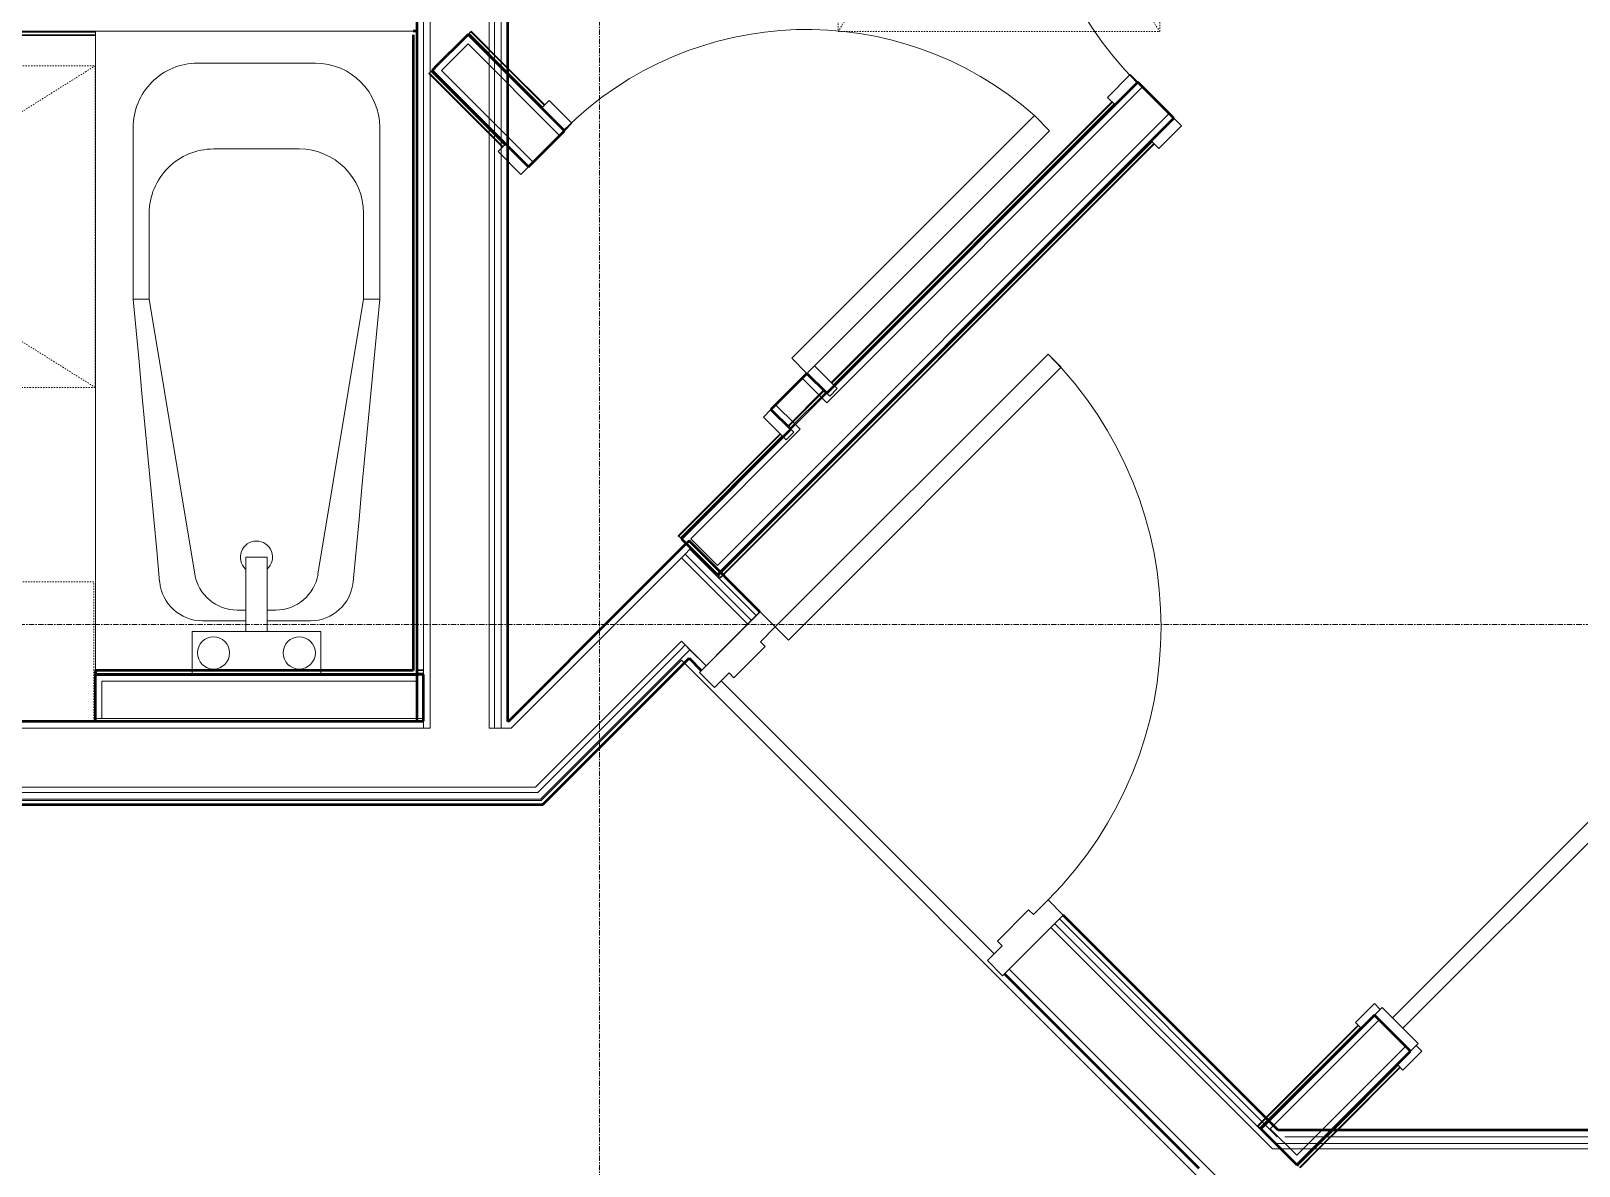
# Model space of a CAD drawing. Header units: inches. Extents: x -4235 to -464, y 9767 to 12347.
# Drawn here: x -2553.4 to -2408.9, y 10416.7 to 10522.5 of the extents above; entities that cross this region are included whole.
import ezdxf

# ---------------------------------------------------------------- set-up
doc = ezdxf.new("R2010")
doc.units = ezdxf.units.IN
doc.header["$MEASUREMENT"] = 0
doc.linetypes.add('Dash', pattern=[0.25, 0.125, -0.125])
doc.linetypes.add('Grid Line 1_2_', pattern=[0.875, 0.5, -0.125, 0.125, -0.125])
for name, color, linetype, lineweight in [('0-1', 170, 'Continuous', 5), ('0-2', 10, 'Continuous', 9), ('0-3', 7, 'Continuous', 9), ('A-DOOR-1', 7, 'Continuous', 9), ('A-DOOR-2', 130, 'Continuous', 20), ('A-DOOR-FRAM-1', 130, 'Continuous', 20), ('A-FLOR-4', 192, 'Continuous', 9), ('A-GENM-HDLN-1', 7, 'Dash', 9), ('A-WALL-1', 250, 'Continuous', 50), ('A-WALL-2', 50, 'Continuous', 13), ('A-WALL-3', 10, 'Continuous', 9), ('A-WALL-4', 254, 'Continuous', 9), ('A-WALL-5', 7, 'Continuous', 9), ('I-WALL-1', 250, 'Continuous', 50), ('I-WALL-2', 10, 'Continuous', 9), ('I-WALL-3', 254, 'Continuous', 9), ('P-SANR-FIXT-1', 7, 'Continuous', 9), ('P-SANR-FIXT-2', 254, 'Continuous', 9), ('P-SANR-FIXT-3', 10, 'Continuous', 9), ('Q-CASE-2', 7, 'Continuous', 9), ('Q-CASE-3', 7, 'Dash', 9), ('S-GRID-1', 1, 'Grid Line 1_2_', 9)]:
    doc.layers.add(name, color=color, linetype=linetype, lineweight=lineweight)

# ---------------------------------------------------------------- blocks, each defined once
blk = doc.blocks.new('Basic Wall _ INT - W4BØF - _5_8 GYP - 2X4 WOOD_BATT_ - 5_8 GYP_ - ___-2687619-BACKGROUND - 3RD FLOOR')
at = {"layer": 'A-WALL-3'}
for p, q in [((-2516.2, 10518.62), (-2516.24, 10518.57)), ((-2509.33, 10511.75), (-2516.2, 10518.62)), ((-2515.95, 10518.86), (-2515.97, 10518.85)), ((-2515.95, 10518.86), (-2509.09, 10512)), ((-2509.09, 10512), (-2508.87, 10511.79)), ((-2508.87, 10511.79), (-2506.97, 10509.88))]:
    blk.add_line(p, q, dxfattribs=at)
at = {"layer": 'A-WALL-4'}
for p, q in [((-2516.24, 10518.57), (-2516.16, 10518.66)), ((-2509.38, 10511.71), (-2516.24, 10518.57)), ((-2516.09, 10518.72), (-2516.05, 10518.76)), ((-2516.05, 10518.76), (-2516.04, 10518.78)), ((-2516.04, 10518.78), (-2509.17, 10511.91)), ((-2516.04, 10518.78), (-2516.03, 10518.78)), ((-2516.03, 10518.78), (-2515.98, 10518.83)), ((-2515.98, 10518.83), (-2515.95, 10518.86))]:
    blk.add_line(p, q, dxfattribs=at)
blk = doc.blocks.new('Basic Wall _ INT - W4BØF - _5_8 GYP - 2X4 WOOD_BATT_ - 5_8 GYP_ - ___-2687620-BACKGROUND - 3RD FLOOR')
at = {"layer": 'A-WALL-3'}
for p, q in [((-2512.57, 10522.24), (-2512.59, 10522.22)), ((-2512.59, 10522.22), (-2508.87, 10518.51)), ((-2512.39, 10522.43), (-2512.45, 10522.37)), ((-2512.3, 10522.52), (-2512.34, 10522.47)), ((-2508.87, 10519), (-2512.34, 10522.47)), ((-2505.73, 10515.36), (-2503.61, 10513.24))]:
    blk.add_line(p, q, dxfattribs=at)
at = {"layer": 'A-WALL-4'}
for p, q in [((-2512.59, 10522.22), (-2512.56, 10522.25)), ((-2512.56, 10522.25), (-2512.5, 10522.31)), ((-2512.5, 10522.31), (-2512.38, 10522.43)), ((-2508.87, 10518.68), (-2512.5, 10522.31)), ((-2512.5, 10522.31), (-2512.5, 10522.31)), ((-2512.38, 10522.43), (-2512.3, 10522.52)), ((-2508.87, 10519.09), (-2512.3, 10522.52)), ((-2505.48, 10515.61), (-2508.87, 10519)), ((-2508.87, 10518.51), (-2505.73, 10515.36))]:
    blk.add_line(p, q, dxfattribs=at)
at = {"layer": 'A-WALL-5'}
for p, q in [((-2505.44, 10515.65), (-2508.87, 10519.09)), ((-2505.64, 10515.45), (-2508.87, 10518.68))]:
    blk.add_line(p, q, dxfattribs=at)
blk = doc.blocks.new('Basic Wall _ INT - W4BØF - _5_8 GYP - 2X4 WOOD_BATT_ - 5_8 GYP_ - ___-2687622-BACKGROUND - 3RD FLOOR')
at = {"layer": 'A-WALL-3'}
for p, q in [((-2446.75, 10514.41), (-2448.87, 10512.29)), ((-2489.07, 10472.09), (-2489.33, 10471.83)), ((-2489.33, 10471.83), (-2489.32, 10471.81)), ((-2489.19, 10471.68), (-2489.13, 10471.62)), ((-2489.08, 10471.58), (-2488.82, 10471.84)), ((-2489.08, 10471.58), (-2489.04, 10471.54))]:
    blk.add_line(p, q, dxfattribs=at)
at = {"layer": 'A-WALL-4'}
for p, q in [((-2448.87, 10512.29), (-2489.07, 10472.09)), ((-2488.82, 10471.84), (-2448.62, 10512.04)), ((-2489.3, 10471.8), (-2489.33, 10471.83)), ((-2489.25, 10471.74), (-2489.3, 10471.8)), ((-2489.24, 10471.74), (-2489.25, 10471.74)), ((-2489.24, 10471.74), (-2488.98, 10472)), ((-2489.19, 10471.68), (-2489.24, 10471.74)), ((-2489.04, 10471.54), (-2489.19, 10471.68)), ((-2489.04, 10471.54), (-2488.78, 10471.8))]:
    blk.add_line(p, q, dxfattribs=at)
at = {"layer": 'A-WALL-5'}
for p, q in [((-2488.98, 10472), (-2448.78, 10512.2)), ((-2488.78, 10471.8), (-2448.58, 10512))]:
    blk.add_line(p, q, dxfattribs=at)
blk = doc.blocks.new('Basic Wall _ INT - W4BØF - _5_8 GYP - 2X4 WOOD_BATT_ - 5_8 GYP_ - ___-2687621-BACKGROUND - 3RD FLOOR')
at = {"layer": 'A-WALL-3'}
for p, q in [((-2450.11, 10517.77), (-2452.23, 10515.65)), ((-2482.73, 10485.64), (-2479.37, 10489)), ((-2479.12, 10488.76), (-2482.48, 10485.4))]:
    blk.add_line(p, q, dxfattribs=at)
at = {"layer": 'A-WALL-4'}
for p, q in [((-2478.66, 10489.71), (-2452.48, 10515.9)), ((-2452.23, 10515.65), (-2478.42, 10489.46)), ((-2482.77, 10485.69), (-2479.42, 10489.05)), ((-2479.65, 10488.4), (-2482.13, 10485.93)), ((-2479.21, 10488.84), (-2479.63, 10488.42)), ((-2482.15, 10485.91), (-2482.57, 10485.48)), ((-2492.94, 10475.43), (-2483.44, 10484.94)), ((-2483.19, 10484.69), (-2492.69, 10475.19)), ((-2492.98, 10475.48), (-2492.94, 10475.43)), ((-2492.9, 10475.39), (-2492.84, 10475.33)), ((-2492.71, 10475.2), (-2492.69, 10475.19))]:
    blk.add_line(p, q, dxfattribs=at)
at = {"layer": 'A-WALL-5'}
for p, q in [((-2478.71, 10489.75), (-2452.52, 10515.94)), ((-2452.32, 10515.74), (-2478.5, 10489.55)), ((-2492.98, 10475.48), (-2483.48, 10484.98)), ((-2483.28, 10484.78), (-2492.78, 10475.27)), ((-2492.78, 10475.27), (-2492.98, 10475.48)), ((-2492.72, 10475.22), (-2492.78, 10475.27)), ((-2492.69, 10475.19), (-2492.72, 10475.22))]:
    blk.add_line(p, q, dxfattribs=at)
blk = doc.blocks.new('SWING - SINGLE - FLUSH - 2-10 x 6-8 - PRIVACY-3199407-BACKGROUND - 3RD FLOOR')
at = {"layer": 'A-DOOR-1'}
blk.add_arc((17, 2.37), 34.07, 93.3657, 180, dxfattribs=at)
at = {"layer": 'A-DOOR-2'}
for p, q in [((15, 2.37), (15, 36.38)), ((17, 36.38), (15, 36.38)), ((17, 2.37), (17, 36.38)), ((17, 2.37), (15, 2.37))]:
    blk.add_line(p, q, dxfattribs=at)
at = {"layer": 'A-DOOR-FRAM-1'}
for p, q in [((-17, 3.37), (-20, 3.37)), ((-20, 3.37), (-20, 2.37)), ((-17, 2.37), (-17, 3.37)), ((20, 3.37), (17, 3.37)), ((17, 3.37), (17, 2.37)), ((20, 2.37), (20, 3.37)), ((-20, 2.37), (-17, 2.37)), ((17, 2.37), (20, 2.37)), ((-17, -2.38), (-20, -2.38)), ((-20, -2.38), (-20, -3.38)), ((-17, -3.38), (-17, -2.38)), ((20, -2.38), (17, -2.38)), ((17, -2.38), (17, -3.38)), ((20, -3.38), (20, -2.38)), ((-20, -3.38), (-17, -3.38)), ((17, -3.38), (20, -3.38))]:
    blk.add_line(p, q, dxfattribs=at)
blk = doc.blocks.new('SWING - SINGLE - FLUSH - 2-8 x 6-8 - PASSAGE-3199406-BACKGROUND - 3RD FLOOR')
at = {"layer": 'A-DOOR-1'}
blk.add_arc((16, 2.37), 32.07, 93.5759, 180, dxfattribs=at)
at = {"layer": 'A-DOOR-2'}
for p, q in [((14, 2.37), (14, 34.38)), ((16, 34.38), (14, 34.38)), ((16, 2.37), (16, 34.38)), ((16, 2.37), (14, 2.37))]:
    blk.add_line(p, q, dxfattribs=at)
at = {"layer": 'A-DOOR-FRAM-1'}
for p, q in [((-16, 3.37), (-19, 3.37)), ((-19, 3.37), (-19, 2.37)), ((-16, 2.37), (-16, 3.37)), ((19, 3.37), (16, 3.37)), ((16, 3.37), (16, 2.37)), ((19, 2.37), (19, 3.37)), ((-19, 2.37), (-16, 2.37)), ((16, 2.37), (19, 2.37)), ((-16, -2.38), (-19, -2.38)), ((-19, -2.38), (-19, -3.38)), ((-16, -3.38), (-16, -2.38)), ((19, -2.38), (16, -2.38)), ((16, -2.38), (16, -3.38)), ((19, -3.38), (19, -2.38)), ((-19, -3.38), (-16, -3.38)), ((16, -3.38), (19, -3.38))]:
    blk.add_line(p, q, dxfattribs=at)
blk = doc.blocks.new('Basic Wall _ INT - W4BØF - _5_8 GYP - 2X4 WOOD_BATT_ - 5_8 GYP_ - ___-2694548-BACKGROUND - 3RD FLOOR')
at = {"layer": 'A-WALL-3'}
for p, q in [((-2433.29, 10418.79), (-2432.05, 10420.04)), ((-2431.55, 10420.04), (-2432.8, 10418.79)), ((-2435.15, 10416.94), (-2433.8, 10418.29)), ((-2433.3, 10418.29), (-2435.03, 10416.56)), ((-2433.8, 10418.29), (-2433.3, 10418.79)), ((-2432.8, 10418.79), (-2433.3, 10418.29)), ((-2435.28, 10416.81), (-2435.15, 10416.93)), ((-2435.28, 10416.81), (-2435.26, 10416.79))]:
    blk.add_line(p, q, dxfattribs=at)
at = {"layer": 'A-WALL-4'}
for p, q in [((-2432.05, 10420.04), (-2425.91, 10426.18)), ((-2425.66, 10425.93), (-2431.55, 10420.04)), ((-2433.12, 10418.79), (-2431.87, 10420.04)), ((-2431.46, 10420.04), (-2432.71, 10418.79)), ((-2435.14, 10416.77), (-2433.62, 10418.29)), ((-2433.21, 10418.29), (-2434.98, 10416.52)), ((-2433.62, 10418.29), (-2433.12, 10418.79)), ((-2432.71, 10418.79), (-2433.21, 10418.29)), ((-2435.25, 10416.78), (-2435.28, 10416.81)), ((-2435.19, 10416.73), (-2435.25, 10416.78)), ((-2435.19, 10416.72), (-2435.15, 10416.77)), ((-2435.19, 10416.72), (-2435.19, 10416.73)), ((-2435.17, 10416.71), (-2435.19, 10416.72)), ((-2435.13, 10416.67), (-2435.17, 10416.71))]:
    blk.add_line(p, q, dxfattribs=at)
at = {"layer": 'A-WALL-5'}
for p, q in [((-2431.87, 10420.04), (-2425.82, 10426.09)), ((-2425.62, 10425.89), (-2431.46, 10420.04))]:
    blk.add_line(p, q, dxfattribs=at)
blk = doc.blocks.new('Basic Wall _ INT - W4BØF - _5_8 GYP - 2X4 WOOD_BATT_ - 5_8 GYP_ - ___-2694547-BACKGROUND - 3RD FLOOR')
at = {"layer": 'A-WALL-3'}
for p, q in [((-2438.93, 10420.46), (-2438.88, 10420.42)), ((-2438.52, 10420.78), (-2438.88, 10420.42)), ((-2438.84, 10420.38), (-2438.78, 10420.32)), ((-2438.64, 10420.17), (-2438.27, 10420.54)), ((-2438.16, 10421.14), (-2438.49, 10420.81)), ((-2438.24, 10420.56), (-2437.91, 10420.9)), ((-2438.65, 10420.19), (-2438.64, 10420.17))]:
    blk.add_line(p, q, dxfattribs=at)
at = {"layer": 'A-WALL-4'}
for p, q in [((-2429.51, 10429.79), (-2438.14, 10421.16)), ((-2437.89, 10420.92), (-2429.27, 10429.54)), ((-2438.57, 10420.82), (-2438.93, 10420.46)), ((-2438.72, 10420.26), (-2438.93, 10420.46)), ((-2438.36, 10420.62), (-2438.72, 10420.26)), ((-2438.2, 10421.19), (-2438.54, 10420.85)), ((-2438, 10420.99), (-2438.33, 10420.65)), ((-2438.67, 10420.2), (-2438.72, 10420.26)), ((-2438.64, 10420.17), (-2438.67, 10420.2))]:
    blk.add_line(p, q, dxfattribs=at)
at = {"layer": 'A-WALL-5'}
for p, q in [((-2429.56, 10429.83), (-2438.18, 10421.21)), ((-2429.35, 10429.63), (-2437.98, 10421))]:
    blk.add_line(p, q, dxfattribs=at)
blk = doc.blocks.new('SLIDING - FLUSH - 6-0 x 6-8-3203588-BACKGROUND - 3RD FLOOR')
at = {"layer": 'A-DOOR-1'}
for p, q in [((-38.75, 3.25), (-36.25, 3.25)), ((-38.75, 2.5), (-38.75, 3.25)), ((-36.25, 3.25), (-36.25, 2.5)), ((36.25, 3.25), (38.75, 3.25)), ((36.25, 2.5), (36.25, 3.25)), ((38.75, 3.25), (38.75, 2.5)), ((-36.25, 2.5), (-38.75, 2.5)), ((38.75, 2.5), (36.25, 2.5)), ((-38.75, -2.25), (-36.25, -2.25)), ((-38.75, -3), (-38.75, -2.25)), ((-36.25, -2.25), (-36.25, -3)), ((36.25, -2.25), (38.75, -2.25)), ((36.25, -3), (36.25, -2.25)), ((38.75, -2.25), (38.75, -3)), ((-36.25, -3), (-38.75, -3)), ((38.75, -3), (36.25, -3))]:
    blk.add_line(p, q, dxfattribs=at)
at = {"layer": 'A-DOOR-2'}
for p, q in [((-1, -0.875), (-1, 0.5)), ((-1, 0.5), (36, 0.5)), ((36, 0.5), (36, -0.875)), ((-36, -2.25), (-36, -0.875)), ((-36, -0.875), (1, -0.875)), ((36, -0.875), (-1, -0.875)), ((1, -0.875), (1, -2.25)), ((1, -2.25), (-36, -2.25))]:
    blk.add_line(p, q, dxfattribs=at)
at = {"layer": 'A-DOOR-FRAM-1'}
for p, q in [((-37, -2.25), (-37, 2.5)), ((-37, 2.5), (-36, 2.5)), ((-36, 2.5), (-36, -2.25)), ((36, 2.5), (37, 2.5)), ((36, -2.25), (36, 2.5)), ((37, 2.5), (37, -2.25)), ((-36, -2.25), (-37, -2.25)), ((37, -2.25), (36, -2.25))]:
    blk.add_line(p, q, dxfattribs=at)
blk = doc.blocks.new('ADA Clearances - 30_x48_-3054095-BACKGROUND - 3RD FLOOR')
at = {"layer": 'A-GENM-HDLN-1'}
for p, q in [((15, -24), (-15, 24)), ((-15, -24), (15, 24)), ((15, 24), (-15, 24)), ((-15, 24), (-15, -24)), ((15, -24), (15, 24)), ((-15, -24), (15, -24))]:
    blk.add_line(p, q, dxfattribs=at)
blk = doc.blocks.new('Basic Wall _ INT - W4BØF - _5_8 GYP - 2X4 WOOD_BATT_ - 5_8 GYP_ - ___-3182906-BACKGROUND - 3RD FLOOR')
at = {"layer": 'A-WALL-3'}
for p, q in [((-2643.35, 10522.54), (-2643.35, 10522.52)), ((-2643.35, 10522.44), (-2643.35, 10522.48)), ((-2643.35, 10522.42), (-2643.35, 10522.44)), ((-2643.35, 10522.13), (-2643.35, 10522.42)), ((-2643.35, 10522.4), (-2643.35, 10522.34)), ((-2643.35, 10522.34), (-2643.35, 10522.19)), ((-2643.35, 10522.19), (-2643.35, 10522.13)), ((-2643.15, 10522.19), (-2643.2, 10522.19)), ((-2643.06, 10522.19), (-2643.15, 10522.19)), ((-2642.95, 10522.19), (-2643.05, 10522.19))]:
    blk.add_line(p, q, dxfattribs=at)
at = {"layer": 'A-WALL-4'}
for p, q in [((-2643.35, 10522.5), (-2643.35, 10522.54)), ((-2643.35, 10522.54), (-2636.83, 10522.54)), ((-2643.35, 10522.48), (-2643.35, 10522.5)), ((-2643.15, 10522.13), (-2643.2, 10522.13)), ((-2643.06, 10522.13), (-2643.15, 10522.13)), ((-2642.95, 10522.13), (-2643.05, 10522.13)), ((-2636.83, 10522.19), (-2642.94, 10522.19)), ((-2636.83, 10522.52), (-2636.83, 10522.54)), ((-2636.83, 10522.34), (-2636.83, 10522.4)), ((-2636.83, 10522.19), (-2636.83, 10522.34)), ((-2636.83, 10522.13), (-2636.83, 10522.19)), ((-2602.83, 10522.54), (-2602.83, 10522.52)), ((-2602.83, 10522.54), (-2547.34, 10522.54)), ((-2602.83, 10522.4), (-2602.83, 10522.34)), ((-2602.83, 10522.34), (-2602.83, 10522.19)), ((-2602.83, 10522.19), (-2602.83, 10522.13)), ((-2547.34, 10522.19), (-2602.83, 10522.19))]:
    blk.add_line(p, q, dxfattribs=at)
at = {"layer": 'A-WALL-5'}
for p, q in [((-2643.35, 10522.42), (-2636.83, 10522.42)), ((-2636.83, 10522.13), (-2642.94, 10522.13)), ((-2636.83, 10522.54), (-2636.83, 10522.5)), ((-2636.83, 10522.5), (-2636.83, 10522.42)), ((-2636.83, 10522.42), (-2636.83, 10522.13)), ((-2602.83, 10522.5), (-2602.83, 10522.54)), ((-2602.83, 10522.42), (-2602.83, 10522.5)), ((-2602.83, 10522.42), (-2547.34, 10522.42)), ((-2602.83, 10522.13), (-2602.83, 10522.42)), ((-2547.34, 10522.13), (-2602.83, 10522.13))]:
    blk.add_line(p, q, dxfattribs=at)
blk = doc.blocks.new('Bath Tub - Maestro - 60_x30_-V363-BACKGROUND - 3RD FLOOR')
at = {"layer": 'P-SANR-FIXT-1'}
for p, q in [((59.62, 0), (0.37, 0)), ((35, -3.5), (51, -3.5)), ((35, -5), (35, -3.5)), ((35, -5), (9.35, -9.26)), ((43, -5), (35, -5)), ((4, -9), (0.37, -9)), ((4, -14), (4, -9)), ((5, -14), (5, -9.96)), ((57, -9.5), (57, -20.5)), ((49, -19), (49, -11)), ((4, -16), (4, -14)), ((4, -14), (10.94, -14)), ((6, -13.2), (6, -14)), ((10.94, -16), (10.94, -14)), ((4, -21), (4, -16)), ((10.94, -16), (4, -16)), ((5, -20.04), (5, -16)), ((6, -16), (6, -16.8)), ((0.37, -21), (4, -21)), ((9.35, -20.74), (35, -25)), ((35, -25), (35, -26.5)), ((35, -25), (43, -25)), ((51, -26.5), (35, -26.5))]:
    blk.add_line(p, q, dxfattribs=at)
at = {"layer": 'P-SANR-FIXT-1', "flags": 128}
for points in [[(8.63, -5.97), (11.56, -5.7), (14.49, -5.42), (17.42, -5.15), (20.35, -4.87), (23.28, -4.6), (26.21, -4.32), (29.14, -4.05), (32.07, -3.77), (35, -3.5)], [(35, -26.5), (32.07, -26.23), (29.14, -25.95), (26.21, -25.68), (23.28, -25.4), (20.35, -25.13), (17.42, -24.85), (14.49, -24.58), (11.56, -24.3), (8.63, -24.03)]]:
    blk.add_lwpolyline(points, dxfattribs=at)
at = {"layer": 'P-SANR-FIXT-1'}
for centre, radius, start, end in [((51, -9.5), 6, 0, 90), ((43, -11), 6, 360, 90), ((9, -9.96), 4, 95.3558, 180), ((2, -11), 1.5, 0, 180), ((10, -13.2), 4, 99.4223, 180), ((2, -11), 1.5, 180, 360), ((10.94, -15), 1.5, 0, 137.9289), ((10.94, -15), 1.5, 222.0711, 360), ((10, -16.8), 4, 180, 260.5777), ((2, -19), 1.5, 0, 180), ((2, -19), 1.5, 180, 360), ((9, -20.04), 4, 180, 264.6442), ((43, -19), 6, 270, 0), ((51, -20.5), 6, 270, 0)]:
    blk.add_arc(centre, radius, start, end, dxfattribs=at)
at = {"layer": 'P-SANR-FIXT-2'}
for p, q in [((0.37, 0), (0, 0)), ((60, 0), (59.62, 0)), ((0.37, -9), (0, -9)), ((0, -21), (0.37, -21))]:
    blk.add_line(p, q, dxfattribs=at)
at = {"layer": 'P-SANR-FIXT-3'}
for p, q in [((0, 0), (0, -9)), ((60, -29.97), (60, 0)), ((0, -9), (0, -21)), ((0, -9), (0, -21)), ((0, -21), (0, -29.97)), ((0, -30), (60, -30))]:
    blk.add_line(p, q, dxfattribs=at)
blk = doc.blocks.new('ADA Clearances - 30_x48_-1721104-BACKGROUND - 3RD FLOOR')
at = {"layer": 'A-GENM-HDLN-1'}
for p, q in [((15, 24), (-15, -24)), ((-15, 24), (15, -24)), ((-15, -24), (-15, 24)), ((-15, 24), (15, 24)), ((15, 24), (15, -24)), ((15, -24), (-15, -24))]:
    blk.add_line(p, q, dxfattribs=at)
blk = doc.blocks.new('300 Series Wall Hung Cabinet_326 - 36_-2909952-BACKGROUND - 3RD FLOOR')
at = {"layer": 'Q-CASE-2'}
for p, q in [((-2.5, -13.19), (-2.01, -13.19)), ((-2.5, -13.19), (-2.5, -14.69)), ((-2.01, -14.69), (-2.01, -13.19)), ((2, -13.19), (2.49, -13.19)), ((2, -13.19), (2, -14.69)), ((2.49, -14.69), (2.49, -13.19)), ((-2.5, -14.69), (-2.01, -14.69)), ((2, -14.69), (2.49, -14.69))]:
    blk.add_line(p, q, dxfattribs=at)
at = {"layer": 'Q-CASE-3'}
for p, q in [((18, -0.19), (-18, -0.19)), ((-18, -0.19), (-18, -13.19)), ((18, -13.19), (18, -0.19)), ((-18, -13.19), (18, -13.19))]:
    blk.add_line(p, q, dxfattribs=at)
blk = doc.blocks.new('Basic Wall _ INT - W4FØF - INT - _5_8 GYP - 2X4 WOOD_BATT__ - ___-3183078-BACKGROUND - 3RD FLOOR')
at = {"layer": 'A-WALL-3'}
for p, q in [((-2516.75, 10462.9), (-2517.34, 10462.9)), ((-2517.34, 10462.54), (-2516.75, 10462.54)), ((-2516.75, 10462.9), (-2516.75, 10462.96)), ((-2516.75, 10462.96), (-2516.75, 10462.67)), ((-2516.75, 10462.75), (-2516.75, 10462.9)), ((-2516.75, 10462.68), (-2516.75, 10462.75)), ((-2516.75, 10462.67), (-2516.75, 10462.61)), ((-2516.75, 10462.61), (-2516.75, 10462.59)), ((-2516.75, 10462.59), (-2516.75, 10462.54)), ((-2516.75, 10462.54), (-2516.75, 10462.57))]:
    blk.add_line(p, q, dxfattribs=at)
at = {"layer": 'A-WALL-4'}
for p, q in [((-2547.37, 10462.96), (-2547.37, 10462.9)), ((-2547.37, 10462.9), (-2547.37, 10462.75)), ((-2547.37, 10462.75), (-2547.37, 10462.68)), ((-2547.37, 10462.57), (-2547.37, 10462.54)), ((-2516.75, 10462.96), (-2517.34, 10462.96)), ((-2516.75, 10462.67), (-2517.34, 10462.67))]:
    blk.add_line(p, q, dxfattribs=at)
at = {"layer": 'A-WALL-5'}
for p, q in [((-2547.37, 10462.67), (-2547.37, 10462.96)), ((-2547.37, 10462.59), (-2547.37, 10462.67)), ((-2547.37, 10462.54), (-2547.37, 10462.59))]:
    blk.add_line(p, q, dxfattribs=at)
blk = doc.blocks.new('CTR - 1st Phase - Unit Layouts_rvt-2-BACKGROUND - 3RD FLOOR')
at = {"layer": 'A-WALL-1'}
for p, q in [((-2517.34, 10522.54), (-2517.71, 10522.54)), ((-2517.71, 10522.17), (-2517.71, 10462.92)), ((-2517.34, 10462.54), (-2517.34, 10522.54)), ((-2513.03, 10521.78), (-2515.51, 10519.31)), ((-2512.59, 10522.22), (-2513.03, 10521.78)), ((-2503.61, 10513.24), (-2512.59, 10522.22)), ((-2515.51, 10519.31), (-2515.95, 10518.86)), ((-2515.95, 10518.86), (-2506.97, 10509.88)), ((-2450.11, 10517.77), (-2479.12, 10488.76)), ((-2446.75, 10514.41), (-2450.11, 10517.77)), ((-2489.33, 10471.83), (-2446.75, 10514.41)), ((-2506.97, 10509.88), (-2503.61, 10513.24)), ((-2480.98, 10490.61), (-2484.34, 10487.25)), ((-2479.12, 10488.76), (-2480.98, 10490.61)), ((-2484.34, 10487.25), (-2482.48, 10485.4)), ((-2482.48, 10485.4), (-2492.69, 10475.19)), ((-2492.69, 10475.19), (-2492.25, 10474.74)), ((-2492.25, 10474.74), (-2489.77, 10472.27)), ((-2489.77, 10472.27), (-2489.33, 10471.83)), ((-2516.75, 10462.54), (-2547.37, 10462.54)), ((-2547.37, 10462.54), (-2547.37, 10461.92)), ((-2517.71, 10462.92), (-2547.34, 10462.92)), ((-2547.34, 10462.92), (-2547.34, 10462.54)), ((-2547.34, 10462.54), (-2517.71, 10462.54)), ((-2517.71, 10462.54), (-2517.34, 10462.54)), ((-2516.75, 10461.92), (-2516.75, 10462.54)), ((-2547.37, 10461.92), (-2547.37, 10458.42)), ((-2516.75, 10458.42), (-2516.75, 10461.92)), ((-2547.37, 10458.42), (-2547.37, 10458.17)), ((-2547.37, 10458.17), (-2516.75, 10458.17)), ((-2516.75, 10458.17), (-2516.75, 10458.42)), ((-2428.03, 10430.78), (-2438.64, 10420.17)), ((-2424.67, 10427.42), (-2428.03, 10430.78)), ((-2435.28, 10416.81), (-2424.67, 10427.42)), ((-2438.64, 10420.17), (-2438.19, 10419.73)), ((-2438.19, 10419.73), (-2435.72, 10417.25)), ((-2435.72, 10417.25), (-2435.28, 10416.81))]:
    blk.add_line(p, q, dxfattribs=at)
at = {"layer": 'A-WALL-2'}
for p, q in [((-2512.59, 10521.34), (-2515.07, 10518.86)), ((-2504.05, 10512.8), (-2512.59, 10521.34)), ((-2506.52, 10510.32), (-2515.07, 10518.86)), ((-2479.12, 10487.87), (-2449.66, 10517.33)), ((-2489.33, 10472.71), (-2447.19, 10514.85)), ((-2479.56, 10488.31), (-2481.42, 10490.17)), ((-2479.12, 10487.87), (-2479.56, 10488.31)), ((-2482.04, 10485.84), (-2483.9, 10487.69)), ((-2491.81, 10475.19), (-2481.6, 10485.4)), ((-2481.6, 10485.4), (-2482.04, 10485.84)), ((-2491.81, 10475.19), (-2489.33, 10472.71)), ((-2546.75, 10461.92), (-2546.75, 10458.42)), ((-2517.37, 10461.92), (-2546.75, 10461.92)), ((-2517.37, 10458.42), (-2517.37, 10461.92)), ((-2546.75, 10458.42), (-2547.37, 10458.42)), ((-2546.75, 10458.42), (-2547.37, 10458.42)), ((-2517.37, 10458.42), (-2546.75, 10458.42)), ((-2516.75, 10458.42), (-2517.37, 10458.42)), ((-2516.75, 10458.42), (-2517.37, 10458.42)), ((-2427.59, 10430.33), (-2437.75, 10420.17)), ((-2425.11, 10427.86), (-2435.28, 10417.7)), ((-2437.75, 10420.17), (-2435.28, 10417.7))]:
    blk.add_line(p, q, dxfattribs=at)
at = {"layer": 'A-WALL-3'}
for p, q in [((-2517.71, 10522.54), (-2517.37, 10522.54)), ((-2517.34, 10462.54), (-2517.34, 10522.54)), ((-2515.95, 10518.86), (-2512.59, 10522.22)), ((-2508.87, 10518.51), (-2512.59, 10522.22)), ((-2515.95, 10518.86), (-2509.09, 10512)), ((-2505.73, 10515.36), (-2508.87, 10518.51)), ((-2450.11, 10517.77), (-2452.23, 10515.65)), ((-2503.61, 10513.24), (-2505.73, 10515.36)), ((-2452.23, 10515.65), (-2478.42, 10489.46)), ((-2448.87, 10512.29), (-2446.75, 10514.41)), ((-2509.09, 10512), (-2508.87, 10511.79)), ((-2508.87, 10511.79), (-2506.97, 10509.88)), ((-2489.07, 10472.09), (-2448.87, 10512.29)), ((-2483.19, 10484.69), (-2492.69, 10475.19)), ((-2489.33, 10471.83), (-2492.22, 10474.71)), ((-2489.33, 10471.83), (-2489.07, 10472.09)), ((-2547.34, 10462.54), (-2538.34, 10462.54)), ((-2538.34, 10462.54), (-2526.34, 10462.54)), ((-2526.34, 10462.54), (-2517.71, 10462.54)), ((-2517.37, 10462.54), (-2517.71, 10462.54)), ((-2516.75, 10462.54), (-2517.34, 10462.54)), ((-2516.75, 10462.54), (-2516.75, 10458.17)), ((-2517.37, 10458.17), (-2516.75, 10458.17)), ((-2428.03, 10430.78), (-2424.67, 10427.42)), ((-2429.27, 10429.54), (-2437.89, 10420.92)), ((-2432.05, 10420.04), (-2425.91, 10426.18)), ((-2438.27, 10420.54), (-2438.64, 10420.17)), ((-2437.91, 10420.9), (-2438.24, 10420.56)), ((-2436.81, 10418.35), (-2438.64, 10420.17)), ((-2433.29, 10418.79), (-2432.05, 10420.04)), ((-2435.28, 10416.81), (-2436.75, 10418.29)), ((-2435.15, 10416.94), (-2433.8, 10418.29)), ((-2433.8, 10418.29), (-2433.3, 10418.79)), ((-2435.28, 10416.81), (-2435.15, 10416.93))]:
    blk.add_line(p, q, dxfattribs=at)
at = {"layer": 'A-WALL-4'}
for p, q in [((-2517.71, 10522.17), (-2517.71, 10462.92)), ((-2450.11, 10517.77), (-2446.75, 10514.41)), ((-2503.61, 10513.24), (-2506.97, 10509.88)), ((-2484.34, 10487.25), (-2480.98, 10490.61)), ((-2492.25, 10474.74), (-2492.69, 10475.19)), ((-2547.37, 10458.17), (-2547.37, 10462.54)), ((-2547.34, 10462.54), (-2547.34, 10462.92)), ((-2538.34, 10462.92), (-2547.34, 10462.92)), ((-2517.71, 10462.92), (-2526.34, 10462.92)), ((-2547.37, 10458.17), (-2517.37, 10458.17))]:
    blk.add_line(p, q, dxfattribs=at)
at = {"layer": '0-2'}
for name in ['Basic Wall _ INT - W4BØF - _5_8 GYP - 2X4 WOOD_BATT_ - 5_8 GYP_ - ___-2694547-BACKGROUND - 3RD FLOOR', 'Basic Wall _ INT - W4BØF - _5_8 GYP - 2X4 WOOD_BATT_ - 5_8 GYP_ - ___-2694548-BACKGROUND - 3RD FLOOR', 'Basic Wall _ INT - W4BØF - _5_8 GYP - 2X4 WOOD_BATT_ - 5_8 GYP_ - ___-3182906-BACKGROUND - 3RD FLOOR', 'Basic Wall _ INT - W4BØF - _5_8 GYP - 2X4 WOOD_BATT_ - 5_8 GYP_ - ___-2687620-BACKGROUND - 3RD FLOOR', 'Basic Wall _ INT - W4BØF - _5_8 GYP - 2X4 WOOD_BATT_ - 5_8 GYP_ - ___-2687619-BACKGROUND - 3RD FLOOR', 'Basic Wall _ INT - W4BØF - _5_8 GYP - 2X4 WOOD_BATT_ - 5_8 GYP_ - ___-2687621-BACKGROUND - 3RD FLOOR', 'Basic Wall _ INT - W4BØF - _5_8 GYP - 2X4 WOOD_BATT_ - 5_8 GYP_ - ___-2687622-BACKGROUND - 3RD FLOOR', 'Basic Wall _ INT - W4FØF - INT - _5_8 GYP - 2X4 WOOD_BATT__ - ___-3183078-BACKGROUND - 3RD FLOOR']:
    blk.add_blockref(name, (0, 0), dxfattribs=at)
for name, p, rotation in [('ADA Clearances - 30_x48_-3054095-BACKGROUND - 3RD FLOOR', (-2463.07, 10546.48), 180), ('SWING - SINGLE - FLUSH - 2-10 x 6-8 - PRIVACY-3199407-BACKGROUND - 3RD FLOOR', (-2436.41, 10528.11), 44.99999999996775), ('SWING - SINGLE - FLUSH - 2-8 x 6-8 - PASSAGE-3199406-BACKGROUND - 3RD FLOOR', (-2493.97, 10500.25), 314.9999999999997), ('Bath Tub - Maestro - 60_x30_-V363-BACKGROUND - 3RD FLOOR', (-2547.34, 10462.54), 89.99999999976221), ('ADA Clearances - 30_x48_-1721104-BACKGROUND - 3RD FLOOR', (-2571.37, 10504.3), 89.99999999986548), ('SLIDING - FLUSH - 6-0 x 6-8-3203588-BACKGROUND - 3RD FLOOR', (-2400.28, 10455.35), 225.000000000065), ('300 Series Wall Hung Cabinet_326 - 36_-2909952-BACKGROUND - 3RD FLOOR', (-2565.5, 10457.98), 180)]:
    blk.add_blockref(name, p, dxfattribs=dict(at, rotation=rotation))
blk = doc.blocks.new('HOLLOW METAL - UNIT DOOR-2191977-BACKGROUND - 3RD FLOOR')
at = {"layer": 'A-DOOR-1'}
blk.add_arc((18, -4.125), 36, 180, 270, dxfattribs=at)
at = {"layer": 'A-DOOR-2'}
for p, q in [((16.25, -4.125), (18, -4.125)), ((16.25, -40.125), (16.25, -4.125)), ((18, -4.125), (18, -40.125)), ((18, -40.125), (16.25, -40.125))]:
    blk.add_line(p, q, dxfattribs=at)
at = {"layer": 'A-DOOR-FRAM-1'}
for p, q in [((-20, 3.875), (-18, 3.875)), ((-20, -4.125), (-20, 3.875)), ((-18, 3.875), (-18, 1.9375)), ((18, 3.875), (20, 3.875)), ((18, 1.9375), (18, 3.875)), ((20, 3.875), (20, -4.125)), ((-18, 1.9375), (-17.375, 1.9375)), ((-17.375, 1.9375), (-17.375, -2.1875)), ((17.375, 1.9375), (18, 1.9375)), ((17.375, -2.1875), (17.375, 1.9375)), ((-18, -2.1875), (-18, -4.125)), ((-17.375, -2.1875), (-18, -2.1875)), ((18, -2.1875), (17.375, -2.1875)), ((18, -4.125), (18, -2.1875)), ((-18, -4.125), (-20, -4.125)), ((20, -4.125), (18, -4.125))]:
    blk.add_line(p, q, dxfattribs=at)
blk = doc.blocks.new('CTR - 1st Phase - Common Walls_rvt-2-BACKGROUND - 3RD FLOOR')
at = {"layer": 'A-WALL-2'}
for p, q in [((-2516.75, 10843.14), (-2516.75, 10458.16)), ((-2516.12, 10843.14), (-2516.12, 10458.16)), ((-2510.62, 10843.14), (-2510.62, 10458.16)), ((-2510.12, 10843.14), (-2510.12, 10458.16)), ((-2509.5, 10843.14), (-2509.5, 10458.16)), ((-2492.34, 10473.77), (-2491.9, 10474.21)), ((-2485.71, 10468.03), (-2491.9, 10474.21)), ((-2496.58, 10469.53), (-2492.69, 10473.42)), ((-2492.69, 10473.42), (-2492.34, 10473.77)), ((-2486.5, 10467.23), (-2492.69, 10473.42)), ((-2486.15, 10467.58), (-2492.34, 10473.77)), ((-2497.02, 10469.09), (-2496.58, 10469.53)), ((-2507.95, 10458.16), (-2497.02, 10469.09)), ((-2500.17, 10458.16), (-2493.13, 10465.2)), ((-2493.13, 10465.2), (-2492.69, 10465.64)), ((-2492.78, 10464.84), (-2492.34, 10465.29)), ((-2492.34, 10465.29), (-2492.69, 10465.64)), ((-2492.69, 10465.64), (-2492.34, 10465.29)), ((-2491.9, 10464.84), (-2492.34, 10465.29)), ((-2492.34, 10465.29), (-2491.9, 10464.84)), ((-2499.46, 10458.16), (-2492.78, 10464.84)), ((-2498.58, 10458.16), (-2492.34, 10464.4)), ((-2492.34, 10464.4), (-2491.9, 10464.84)), ((-2490.39, 10463.34), (-2491.9, 10464.84)), ((-2516.75, 10458.16), (-2516.75, 10457.54)), ((-2516.12, 10458.16), (-2516.12, 10457.54)), ((-2510.62, 10458.16), (-2510.62, 10457.54)), ((-2510.12, 10458.16), (-2510.12, 10457.54)), ((-2509.5, 10458.16), (-2509.5, 10457.54)), ((-2507.95, 10458.16), (-2508.57, 10457.54)), ((-2499.46, 10458.16), (-2505.59, 10452.04)), ((-2498.58, 10458.16), (-2505.2, 10451.54)), ((-2500.17, 10458.16), (-2500.79, 10457.54)), ((-2516.75, 10457.54), (-2643.35, 10457.54)), ((-2516.12, 10457.54), (-2516.75, 10457.54)), ((-2516.12, 10457.54), (-2516.75, 10457.54)), ((-2510.12, 10457.54), (-2510.62, 10457.54)), ((-2510.12, 10457.54), (-2510.62, 10457.54)), ((-2509.5, 10457.54), (-2510.12, 10457.54)), ((-2509.5, 10457.54), (-2510.12, 10457.54)), ((-2508.57, 10457.54), (-2509.5, 10457.54)), ((-2500.79, 10457.54), (-2506.29, 10452.04)), ((-2506.29, 10452.04), (-2643.35, 10452.04)), ((-2506.09, 10451.54), (-2643.35, 10451.54)), ((-2505.83, 10450.91), (-2643.35, 10450.91)), ((-2505.59, 10452.04), (-2506.09, 10451.54)), ((-2505.2, 10451.54), (-2505.83, 10450.91)), ((-2437.36, 10418.79), (-2457.87, 10439.3)), ((-2437.1, 10419.41), (-2457.42, 10439.74)), ((-2437.56, 10418.29), (-2458.22, 10438.95)), ((-2443.64, 10416.58), (-2462.11, 10435.06)), ((-2076.17, 10419.41), (-2436.39, 10419.41)), ((-2436.86, 10418.29), (-2437.56, 10418.29)), ((-2436.47, 10418.79), (-2437.36, 10418.79)), ((-2435.26, 10418.29), (-2436.86, 10418.29)), ((-2435.76, 10418.79), (-2436.47, 10418.79)), ((-2076.17, 10418.79), (-2435.76, 10418.79)), ((-2076.17, 10418.29), (-2435.26, 10418.29))]:
    blk.add_line(p, q, dxfattribs=at)
at = {"layer": 'I-WALL-1'}
for p, q in [((-2517.37, 10651.92), (-2517.37, 10458.16)), ((-2508.87, 10458.16), (-2508.87, 10570.42)), ((-2492.34, 10474.66), (-2497.46, 10469.53)), ((-2491.98, 10475.01), (-2492.34, 10474.66)), ((-2485.36, 10468.38), (-2491.98, 10475.01)), ((-2497.46, 10469.53), (-2508.83, 10458.16)), ((-2497.87, 10458.16), (-2491.98, 10464.05)), ((-2491.98, 10464.05), (-2490.84, 10462.9)), ((-2517.37, 10458.16), (-2643.35, 10458.16)), ((-2508.83, 10458.16), (-2508.87, 10458.16)), ((-2505.12, 10450.91), (-2497.87, 10458.16)), ((-2505.62, 10450.41), (-2505.12, 10450.91)), ((-2643.35, 10450.41), (-2505.62, 10450.41)), ((-2437.01, 10420.04), (-2457.07, 10440.1)), ((-2462.55, 10434.62), (-2444.43, 10416.5)), ((-2076.17, 10420.04), (-2437.01, 10420.04))]:
    blk.add_line(p, q, dxfattribs=at)
at = {"layer": 'I-WALL-2'}
for p, q in [((-2508.87, 10518.79), (-2508.87, 10519.09)), ((-2508.87, 10518.71), (-2508.87, 10518.76)), ((-2508.87, 10511.79), (-2508.87, 10518.57)), ((-2492.25, 10474.74), (-2491.98, 10475.01)), ((-2489.07, 10472.09), (-2491.98, 10475.01)), ((-2488.86, 10471.88), (-2488.92, 10471.95)), ((-2488.78, 10471.8), (-2488.86, 10471.88)), ((-2485.36, 10468.38), (-2489.41, 10464.33)), ((-2517.37, 10462.53), (-2517.37, 10461.92)), ((-2517.37, 10461.92), (-2517.37, 10458.42)), ((-2517.37, 10458.42), (-2517.37, 10458.17)), ((-2462.55, 10434.62), (-2457.07, 10440.1)), ((-2438.1, 10421.12), (-2438.18, 10421.2)), ((-2438.03, 10421.06), (-2438.09, 10421.12)), ((-2437.46, 10420.49), (-2437.89, 10420.92)), ((-2437.01, 10420.04), (-2437.45, 10420.47)), ((-2431.99, 10420.04), (-2437.01, 10420.04)), ((-2431.76, 10420.04), (-2431.82, 10420.04)), ((-2431.46, 10420.04), (-2431.72, 10420.04))]:
    blk.add_line(p, q, dxfattribs=at)
at = {"layer": 'I-WALL-3'}
for p, q in [((-2508.87, 10519.09), (-2508.87, 10537.47)), ((-2508.87, 10458.16), (-2508.87, 10510.37)), ((-2497.46, 10469.53), (-2492.28, 10474.71)), ((-2485.36, 10468.38), (-2488.78, 10471.8)), ((-2497.46, 10469.53), (-2508.83, 10458.16)), ((-2497.87, 10458.16), (-2491.98, 10464.05)), ((-2491.98, 10464.05), (-2490.84, 10462.9)), ((-2517.37, 10458.16), (-2555.36, 10458.16)), ((-2508.83, 10458.16), (-2508.87, 10458.16)), ((-2497.87, 10458.16), (-2505.62, 10450.41)), ((-2643.35, 10450.41), (-2505.62, 10450.41)), ((-2438.18, 10421.2), (-2457.07, 10440.1)), ((-2462.55, 10434.62), (-2444.43, 10416.5)), ((-2366, 10420.04), (-2431.46, 10420.04))]:
    blk.add_line(p, q, dxfattribs=at)
at = {"layer": '0-3', "rotation": 134.9999999999909}
blk.add_blockref('HOLLOW METAL - UNIT DOOR-2191977-BACKGROUND - 3RD FLOOR', (-2474.13, 10451.32), dxfattribs=at)

msp = doc.modelspace()

# ---------------------------------------------------------------- linework, layer by layer
at = {"layer": 'A-FLOR-4'}
for p, q in [((-2506.29, 10452.04), (-2492.69, 10465.64)), ((-2492.69, 10465.64), (-2490.39, 10463.34)), ((-2492.69, 10463.87), (-2505.77, 10450.79)), ((-2444.61, 10415.79), (-2492.69, 10463.87)), ((-2488.98, 10461.93), (-2463.52, 10436.47)), ((-2505.77, 10450.79), (-2650.72, 10450.79)), ((-2643.97, 10452.04), (-2506.29, 10452.04)), ((-2462.11, 10435.06), (-2442.84, 10415.79))]:
    msp.add_line(p, q, dxfattribs=at)
at = {"layer": 'S-GRID-1'}
for p, q in [((-2500.32, 9836.18), (-2500.32, 12297.93)), ((-464.45, 10467.19), (-4185.7, 10467.19))]:
    msp.add_line(p, q, dxfattribs=at)

# ---------------------------------------------------------------- block references
at = {"layer": '0-1'}
for name in ['CTR - 1st Phase - Unit Layouts_rvt-2-BACKGROUND - 3RD FLOOR', 'CTR - 1st Phase - Common Walls_rvt-2-BACKGROUND - 3RD FLOOR']:
    msp.add_blockref(name, (0, 0), dxfattribs=at)

doc.saveas('drawing.dxf')
